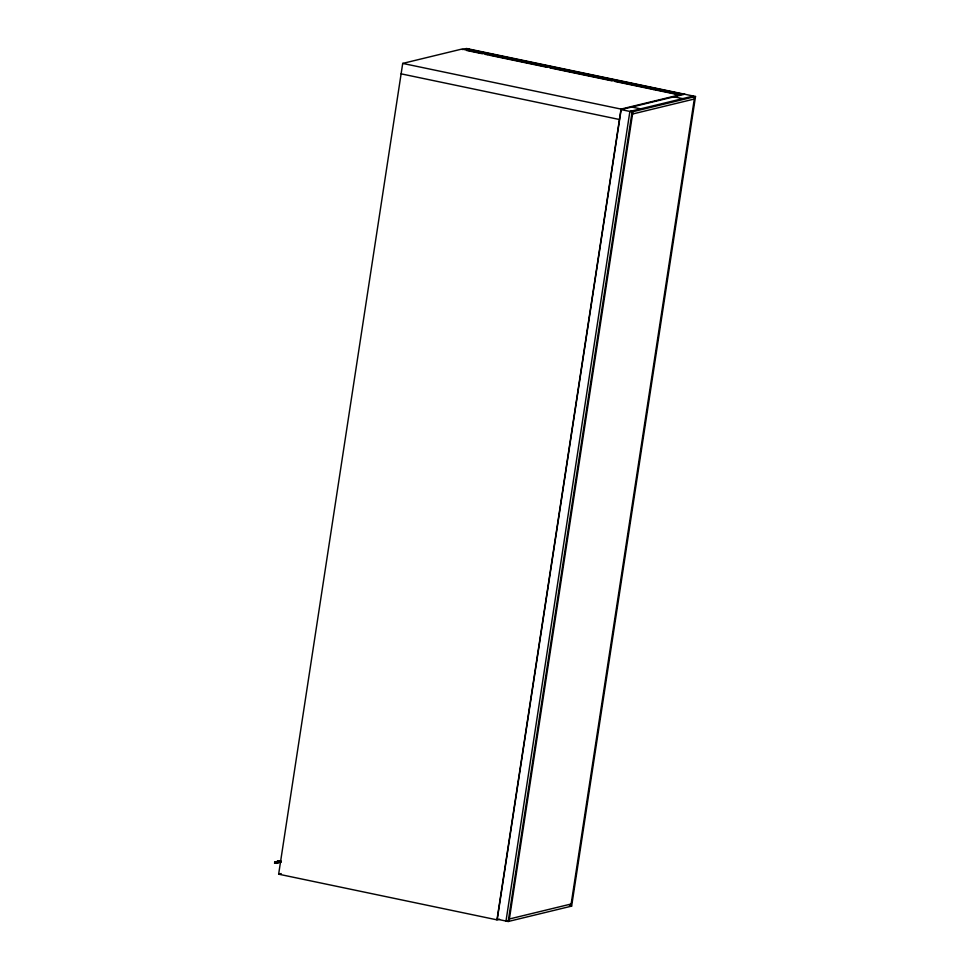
<?xml version="1.0" encoding="UTF-8"?>
<svg xmlns="http://www.w3.org/2000/svg" width="970" height="970" viewBox="0 0 970 970"><rect width="100%" height="100%" fill="white"/><g stroke="black" fill="none" stroke-linecap="round" stroke-linejoin="round"><path stroke-width="1.45" d="M499.526 919.233L496.967 919.851L278.645 874.176L402.708 63.414L461.902 49.058L680.225 94.733L621.03 109.089L402.708 63.414M496.967 919.851L621.03 109.089M684.82 94.175L621.152 109.61L497.27 919.22L508.183 921.5L571.633 906.113L695.514 96.503L466.497 48.5L462.241 49.531M508.183 921.5L632.076 111.902L695.514 96.503M509.032 921.294L632.925 111.695L630.743 111.235M570.784 906.319L694.665 96.709L692.483 96.26M467.831 49.167L468.68 48.961M492.942 54.417L489.535 55.242L547.056 67.282M653.271 89.495L656.678 88.67M681.777 93.92L682.637 93.714M693.332 96.054L629.882 111.441L506 921.039L506.849 920.833M632.573 114.011L694.314 99.025M278.645 874.176L281.203 873.558M509.395 918.978L571.136 904.004M278.802 861.942L280.815 862.197M277.638 861.178C275.25 861.942 282.415 861.651 277.772 861.324M280.839 862.415L278.742 862.027M277.723 862.342C276.414 862.815 281.045 862.863 276.826 862.439M281.021 861.251L278.911 860.814L280.767 860.972M276.765 862.294L274.656 861.845L279.105 862.609M278.196 861.214L277.214 861.275L279.105 861.675L278.366 861.421M465.649 48.706L683.959 94.381M466.546 50.44L482.345 53.738M485.218 54.344L488.092 54.938M550.014 67.888L611.961 80.85M614.919 81.468L680.552 95.205M673.956 96.806L682.686 98.637M631.797 107.027L640.527 108.858M621.152 109.61L632.076 111.902M401.119 73.841L619.43 119.504M569.451 905.653L571.633 906.113M274.546 862.973L276.802 863.348L274.546 862.973"/></g></svg>
